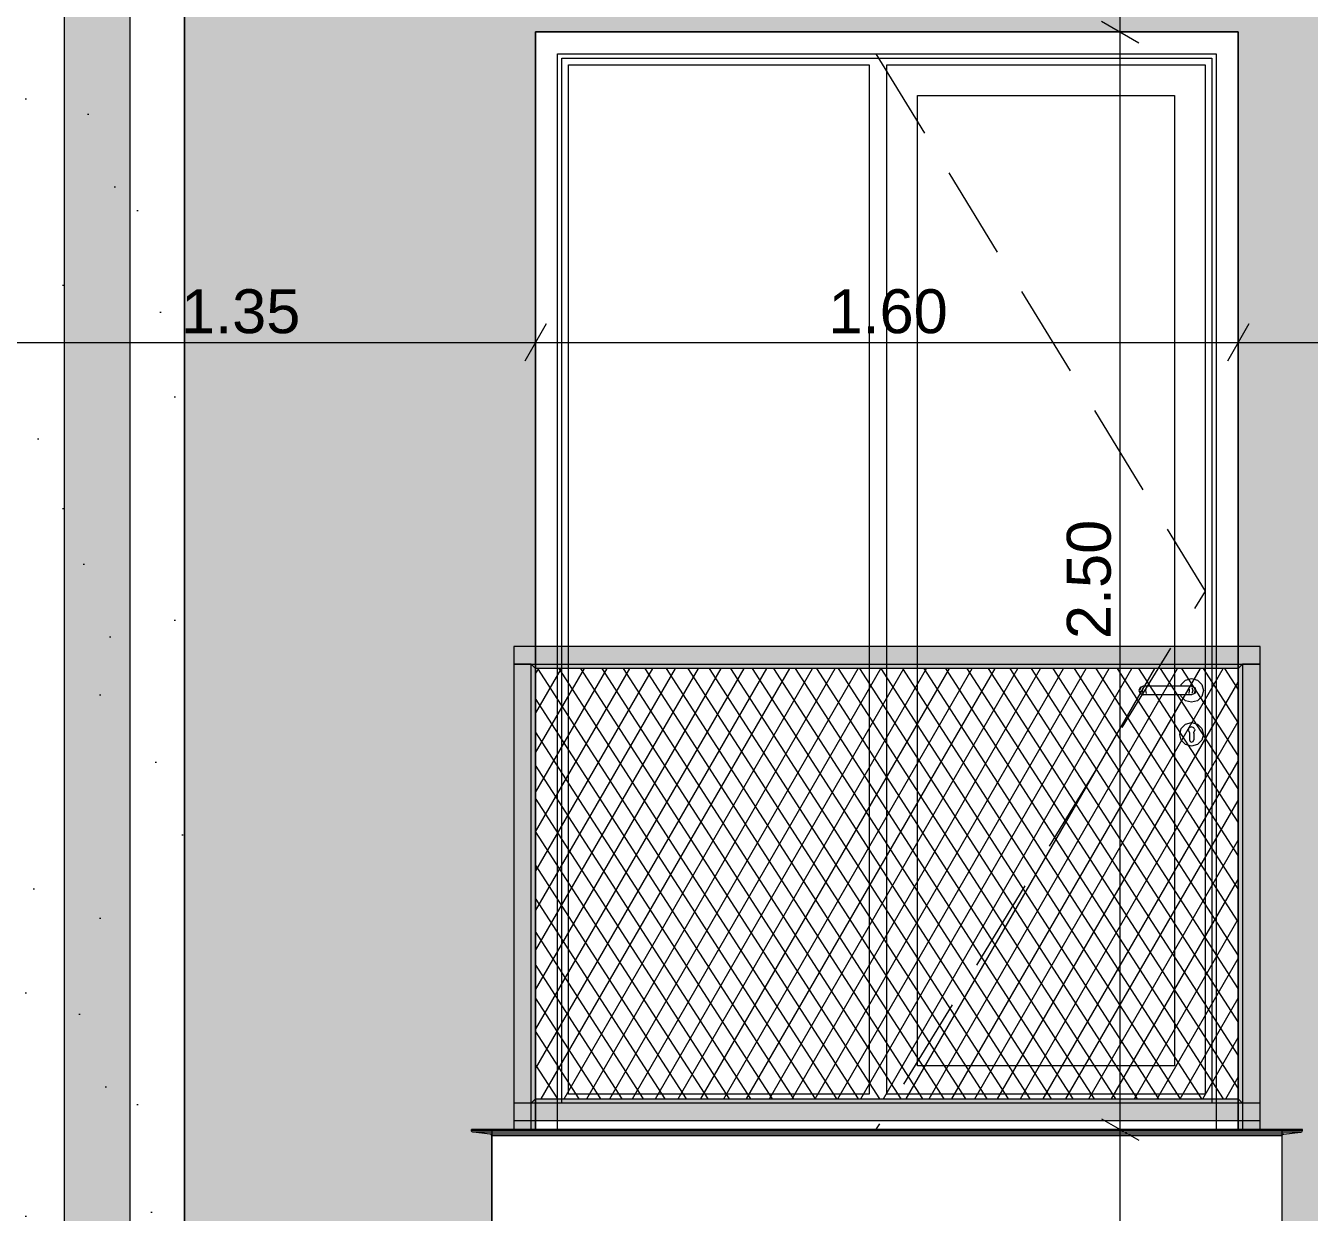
# Model space of a CAD drawing. Header units: millimetres. Extents: x 476571643 to 477489869, y 4620928210 to 4621294454.
# Drawn here: x 477422545 to 477425468, y 4620999841 to 4621002544 of the extents above; entities that cross this region are included whole.
import ezdxf

# ---------------------------------------------------------------- set-up
doc = ezdxf.new("R2010")
doc.units = ezdxf.units.MM
doc.header["$MEASUREMENT"] = 0
doc.linetypes.add('Hidden Line', pattern=[317.5, 211.666667, -105.833333])
for name, color, linetype, lineweight in [('2D Drafting - General_Pen_No__7_Pen_No__7', 7, 'Continuous', 0), ('New_2D Drafting - General_Pen_No__30_Pen_No__9_Pen_No__9_Pen_No__253', 252, 'Continuous', 0), ('New_2D Drafting - General_Pen_No__30_Pen_No__9_Pen_No__9_Pen_No__255', 255, 'Continuous', 0), ('New_2D Drafting - General_Pen_No__30_Pen_No__9_Pen_No__9_Pen_No__42', 250, 'Continuous', 0), ('New_2D Drafting - General_Pen_No__30_Pen_No__9_Pen_No__9_Pen_No__7', 7, 'Continuous', 0), ('New_2D Drafting - General_Pen_No__4', 7, 'Continuous', 0), ('New_2D Drafting - General_Pen_No__7', 7, 'Continuous', 0), ('New_Structural - Bearing_Pen_No__250', 7, 'Continuous', 0), ('Structural - Bearing_Pen_No__250', 7, 'Continuous', 0), ('zoma_Pen_No__142', 142, 'Continuous', 0)]:
    doc.layers.add(name, color=color, linetype=linetype, lineweight=lineweight)
doc.layers.add('zoma', color=7, linetype='Continuous')
doc.styles.add('GENERATED_STYLE_2', font='arial.ttf')
doc.dimstyles.new('GENERATED_STYLE__31', dxfattribs={"dimtxt": 100, "dimasz": 64.421331, "dimexe": 0.18, "dimexo": 3, "dimgap": 0.09, "dimtad": 1, "dimtih": 1, "dimtoh": 1, "dimlfac": 0.001, "dimzin": 0, "dimdsep": 46, "dimtxsty": 'GENERATED_STYLE_2', "dimblk": 'ARROWHEAD_2', "dimblk1": 'ARROWHEAD_2', "dimblk2": 'ARROWHEAD_2', "dimcen": 0.09, "dimclrd": 142, "dimclre": 142, "dimclrt": 142, "dimadec": 0, "dimazin": 0, "dimtfac": 1, "dimtdec": 4, "dimtmove": 0, "dimatfit": 3, "dimfxl": 1, "dimtolj": 1, "dimtzin": 0, "dimarcsym": 0})
doc.dimstyles.new('GENERATED_STYLE__32', dxfattribs={"dimtxt": 100, "dimasz": 64.421331, "dimexe": 0.18, "dimexo": 3, "dimgap": 0.09, "dimtad": 1, "dimlfac": 0.001, "dimzin": 0, "dimdsep": 46, "dimtxsty": 'GENERATED_STYLE_2', "dimblk": 'ARROWHEAD_2', "dimblk1": 'ARROWHEAD_2', "dimblk2": 'ARROWHEAD_2', "dimcen": 0.09, "dimclrd": 142, "dimclre": 142, "dimclrt": 142, "dimadec": 0, "dimazin": 0, "dimtfac": 1, "dimtdec": 4, "dimtmove": 0, "dimatfit": 3, "dimfxl": 1, "dimtolj": 1, "dimtzin": 0, "dimarcsym": 0})

# ---------------------------------------------------------------- blocks, each defined once
blk = doc.blocks.new('*D1738', base_point=(476844527.1, 4621385791))
at = {"layer": 'zoma_Pen_No__142', "color": 142, "linetype": 'Continuous', "lineweight": 0, "transparency": 16777216}
for p, q in [((477422381.2, 4621001864.9), (477422332.3, 4621001780.1)), ((477422356.7, 4621001758.9), (477422356.7, 4621001886.1)), ((477423730.4, 4621001864.9), (477423681.5, 4621001780.1)), ((477423705.9, 4621001758.9), (477423705.9, 4621001886.1)), ((477422356.7, 4621001822.5), (477423705.9, 4621001822.5))]:
    blk.add_line(p, q, dxfattribs=at)
at = {"layer": 'zoma_Pen_No__142', "color": 142, "lineweight": 0, "transparency": 16777216, "insert": (477422898.3, 4621001842.5), "char_height": 100, "attachment_point": 7, "style": 'GENERATED_STYLE_2'}
blk.add_mtext('\\A1;{\\pql;\\fArial CYR|b0|i0|c204|p34;1.35}', dxfattribs=at)
blk = doc.blocks.new('ARROWHEAD_2')
at = {"color": 0, "linetype": 'Continuous', "lineweight": 0}
for p, q in [((-0.378, -0.655), (0.378, 0.655)), ((0, 0), (-1, 0))]:
    blk.add_line(p, q, dxfattribs=at)
blk = doc.blocks.new('*D1739', base_point=(476844527.1, 4621385791))
at = {"layer": 'zoma_Pen_No__142', "color": 142, "linetype": 'Continuous', "lineweight": 0, "transparency": 16777216}
for p, q in [((477423730.4, 4621001864.9), (477423681.5, 4621001780.1)), ((477423705.9, 4621001758.9), (477423705.9, 4621001886.1)), ((477425330.4, 4621001864.9), (477425281.5, 4621001780.1)), ((477425305.9, 4621001758.9), (477425305.9, 4621001886.1)), ((477423705.9, 4621001822.5), (477425305.9, 4621001822.5))]:
    blk.add_line(p, q, dxfattribs=at)
at = {"layer": 'zoma_Pen_No__142', "color": 142, "lineweight": 0, "transparency": 16777216, "insert": (477424372.9, 4621001842.5), "char_height": 100, "attachment_point": 7, "style": 'GENERATED_STYLE_2'}
blk.add_mtext('\\A1;{\\pql;\\fArial CYR|b0|i0|c204|p34;1.60}', dxfattribs=at)
blk = doc.blocks.new('*D1740', base_point=(476844527.1, 4621385791))
at = {"layer": 'zoma_Pen_No__142', "color": 142, "linetype": 'Continuous', "lineweight": 0, "transparency": 16777216}
for p, q in [((477425330.4, 4621001864.9), (477425281.5, 4621001780.1)), ((477425305.9, 4621001758.9), (477425305.9, 4621001886.1)), ((477427028.8, 4621001864.9), (477426979.8, 4621001780.1)), ((477427004.3, 4621001758.9), (477427004.3, 4621001886.1)), ((477425305.9, 4621001822.5), (477427004.3, 4621001822.5))]:
    blk.add_line(p, q, dxfattribs=at)
at = {"layer": 'zoma_Pen_No__142', "color": 142, "lineweight": 0, "transparency": 16777216, "insert": (477426022.1, 4621001842.5), "char_height": 100, "attachment_point": 7, "style": 'GENERATED_STYLE_2'}
blk.add_mtext('\\A1;{\\pql;\\fArial CYR|b0|i0|c204|p34;1.70}', dxfattribs=at)
blk = doc.blocks.new('*D1764', base_point=(476844527.1, 4621385791))
at = {"layer": 'zoma_Pen_No__142', "color": 142, "linetype": 'Continuous', "lineweight": 0, "transparency": 16777216}
for p, q in [((477422356.7, 4621008955.3), (477422356.7, 4621009082.5)), ((477423705.9, 4621008955.3), (477423705.9, 4621009082.5)), ((477422381.2, 4621009061.3), (477422332.3, 4621008976.5)), ((477423730.4, 4621009061.3), (477423681.5, 4621008976.5)), ((477422356.7, 4621009018.9), (477423705.9, 4621009018.9))]:
    blk.add_line(p, q, dxfattribs=at)
at = {"layer": 'zoma_Pen_No__142', "color": 142, "lineweight": 0, "transparency": 16777216, "insert": (477422898.3, 4621009038.9), "char_height": 100, "attachment_point": 7, "style": 'GENERATED_STYLE_2'}
blk.add_mtext('\\A1;{\\pql;\\fArial CYR|b0|i0|c204|p34;1.35}', dxfattribs=at)
blk = doc.blocks.new('*D1765', base_point=(476844527.1, 4621385791))
at = {"layer": 'zoma_Pen_No__142', "color": 142, "linetype": 'Continuous', "lineweight": 0, "transparency": 16777216}
for p, q in [((477423705.9, 4621008955.3), (477423705.9, 4621009082.5)), ((477425305.9, 4621008955.3), (477425305.9, 4621009082.5)), ((477423730.4, 4621009061.3), (477423681.5, 4621008976.5)), ((477425330.4, 4621009061.3), (477425281.5, 4621008976.5)), ((477423705.9, 4621009018.9), (477425305.9, 4621009018.9))]:
    blk.add_line(p, q, dxfattribs=at)
at = {"layer": 'zoma_Pen_No__142', "color": 142, "lineweight": 0, "transparency": 16777216, "insert": (477424372.9, 4621009038.9), "char_height": 100, "attachment_point": 7, "style": 'GENERATED_STYLE_2'}
blk.add_mtext('\\A1;{\\pql;\\fArial CYR|b0|i0|c204|p34;1.60}', dxfattribs=at)
blk = doc.blocks.new('*D1766', base_point=(476844527.1, 4621385791))
at = {"layer": 'zoma_Pen_No__142', "color": 142, "linetype": 'Continuous', "lineweight": 0, "transparency": 16777216}
for p, q in [((477425305.9, 4621008955.3), (477425305.9, 4621009082.5)), ((477427004.3, 4621008955.3), (477427004.3, 4621009082.5)), ((477425330.4, 4621009061.3), (477425281.5, 4621008976.5)), ((477427028.8, 4621009061.3), (477426979.8, 4621008976.5)), ((477425305.9, 4621009018.9), (477427004.3, 4621009018.9))]:
    blk.add_line(p, q, dxfattribs=at)
at = {"layer": 'zoma_Pen_No__142', "color": 142, "lineweight": 0, "transparency": 16777216, "insert": (477426022.1, 4621009038.9), "char_height": 100, "attachment_point": 7, "style": 'GENERATED_STYLE_2'}
blk.add_mtext('\\A1;{\\pql;\\fArial CYR|b0|i0|c204|p34;1.70}', dxfattribs=at)
blk = doc.blocks.new('*D2077', base_point=(476844527.1, 4621385791))
at = {"layer": 'zoma_Pen_No__142', "color": 142, "linetype": 'Continuous', "lineweight": 0, "transparency": 16777216}
for p, q in [((477424994.9, 4621000054.5), (477425079.7, 4621000005.6)), ((477425100.9, 4621000030), (477424973.7, 4621000030)), ((477425037.3, 4620999330), (477425037.3, 4621000030)), ((477424994.9, 4620999354.5), (477425079.7, 4620999305.6)), ((477425100.9, 4620999330), (477424973.7, 4620999330))]:
    blk.add_line(p, q, dxfattribs=at)
at = {"layer": 'zoma_Pen_No__142', "color": 142, "lineweight": 0, "transparency": 16777216, "insert": (477425017.3, 4620999547), "char_height": 100, "attachment_point": 7, "rotation": 90, "style": 'GENERATED_STYLE_2'}
blk.add_mtext('\\A1;{\\pql;\\fArial CYR|b0|i0|c204|p34;0.70}', dxfattribs=at)
blk = doc.blocks.new('*D2078', base_point=(476844527.1, 4621385791))
at = {"layer": 'zoma_Pen_No__142', "color": 142, "linetype": 'Continuous', "lineweight": 0, "transparency": 16777216}
for p, q in [((477424994.9, 4621002554.5), (477425079.7, 4621002505.6)), ((477425100.9, 4621002530), (477424973.7, 4621002530)), ((477425037.3, 4621000030), (477425037.3, 4621002530)), ((477424994.9, 4621000054.5), (477425079.7, 4621000005.6)), ((477425100.9, 4621000030), (477424973.7, 4621000030))]:
    blk.add_line(p, q, dxfattribs=at)
at = {"layer": 'zoma_Pen_No__142', "color": 142, "lineweight": 0, "transparency": 16777216, "insert": (477425017.3, 4621001147), "char_height": 100, "attachment_point": 7, "rotation": 90, "style": 'GENERATED_STYLE_2'}
blk.add_mtext('\\A1;{\\pql;\\fArial CYR|b0|i0|c204|p34;2.50}', dxfattribs=at)
blk = doc.blocks.new('*D2079', base_point=(476844527.1, 4621385791))
at = {"layer": 'zoma_Pen_No__142', "color": 142, "linetype": 'Continuous', "lineweight": 0, "transparency": 16777216}
for p, q in [((477424994.9, 4621003254.5), (477425079.7, 4621003205.6)), ((477425100.9, 4621003230), (477424973.7, 4621003230)), ((477425037.3, 4621002530), (477425037.3, 4621003230)), ((477424994.9, 4621002554.5), (477425079.7, 4621002505.6)), ((477425100.9, 4621002530), (477424973.7, 4621002530))]:
    blk.add_line(p, q, dxfattribs=at)
at = {"layer": 'zoma_Pen_No__142', "color": 142, "lineweight": 0, "transparency": 16777216, "insert": (477425017.3, 4621002747), "char_height": 100, "attachment_point": 7, "rotation": 90, "style": 'GENERATED_STYLE_2'}
blk.add_mtext('\\A1;{\\pql;\\fArial CYR|b0|i0|c204|p34;0.70}', dxfattribs=at)

msp = doc.modelspace()

# ---------------------------------------------------------------- hatches: boundary and pattern name
at = {"layer": 'New_2D Drafting - General_Pen_No__30_Pen_No__9_Pen_No__9_Pen_No__253', "linetype": 'Continuous', "lineweight": 0}
h = msp.add_hatch(dxfattribs=at)
h.set_pattern_fill('BRICK___RUNNING_BOND', color=252, style=0, pattern_type=2)
h.set_pattern_definition([(0, (476844527.15, 4621385791.044), (0, 66.64), []), (90, (476844527.15, 4621385791.04), (-244.8, 0), [66.64, -66.64]), (90, (476844649.55, 4621385857.68), (-244.8, 0), [66.64, -66.64])])
h.paths.add_polyline_path([(477429876.084, 4621010029.584), (477422906.129, 4621010029.584), (477422906.129, 4620999330.04), (477423155.516, 4620999330.04), (477424755.516, 4620999330.04), (477426305.732, 4620999330.04), (477426305.732, 4621008930.008), (477426305.732, 4621009630.003), (477429405.604, 4621009630.003), (477429876.073, 4621009630.003)])
h.paths.add_polyline_path([(477423606.054, 4621000030.046), (477423606.054, 4620999750.046), (477425406.054, 4620999750.046), (477425406.054, 4621000030.046), (477425305.948, 4621000030.046), (477425305.948, 4621002530.046), (477423705.948, 4621002530.046), (477423705.948, 4621000030.046)], flags=0)
h.paths.add_polyline_path([(477423606.067, 4621003230.046), (477423606.067, 4621002950.046), (477425406.067, 4621002950.046), (477425406.067, 4621003230.046), (477425305.948, 4621003230.046), (477425305.948, 4621005730.046), (477423705.948, 4621005730.046), (477423705.948, 4621003230.046)], flags=0)
h.paths.add_polyline_path([(477425406.067, 4621006150.046), (477425406.067, 4621006430.046), (477425305.948, 4621006430.046), (477425305.948, 4621008930.046), (477423705.948, 4621008930.046), (477423705.948, 4621006430.046), (477423606.067, 4621006430.046), (477423606.067, 4621006150.046)], flags=0)
at = {"layer": 'New_2D Drafting - General_Pen_No__30_Pen_No__9_Pen_No__9_Pen_No__255', "linetype": 'Continuous', "lineweight": 0}
for points in [[(477422782.313, 4620996830.006), (477422782.313, 4621009330.031), (477422632.313, 4621009330.031), (477422632.313, 4620996830.006)], [(477423656.054, 4621001130.042), (477423656.054, 4621001090.042), (477425356.054, 4621001090.042), (477425356.054, 4621001130.042)], [(477423656.054, 4621000030.04), (477423696.06, 4621000030.04), (477423696.06, 4621001090.042), (477423656.054, 4621001090.042)], [(477423706.06, 4621000100.04), (477423696.06, 4621000090.04), (477423696.06, 4621001090.042), (477423706.06, 4621001080.042)], [(477423706.06, 4621001080.042), (477423696.06, 4621001090.042), (477425316.047, 4621001090.042), (477425306.047, 4621001080.042)], [(477425316.047, 4621000090.04), (477425306.047, 4621000100.04), (477425306.047, 4621001080.042), (477425316.047, 4621001090.042)], [(477425316.047, 4621000030.04), (477425356.054, 4621000030.04), (477425356.054, 4621001090.042), (477425316.047, 4621001090.042)], [(477423656.054, 4621000090.04), (477423656.054, 4621000050.04), (477425356.054, 4621000050.04), (477425356.054, 4621000090.04)], [(477423696.06, 4621000090.04), (477423706.06, 4621000100.04), (477425306.047, 4621000100.04), (477425316.047, 4621000090.04)]]:
    msp.add_hatch(color=255, dxfattribs=at).paths.add_polyline_path(points)
at = {"layer": 'New_2D Drafting - General_Pen_No__30_Pen_No__9_Pen_No__9_Pen_No__42', "linetype": 'Continuous', "lineweight": 0, "true_color": 0xc7c8ca}
h = msp.add_hatch(dxfattribs=at)
h.set_pattern_fill('CUT_STONE', color=9, style=0, pattern_type=2)
h.set_pattern_definition([(45, (476844527.15, 4621386591.04), (-254.55844, 254.55844), [0, -240, 0, -360]), (110, (476845327.15, 4621386591.04), (338.28934, 123.12725), [0, -176, 0, -304])])
h.paths.add_polyline_path([(477415606.129, 4620996830.041), (477416007.111, 4620996830.041), (477416007.111, 4620999329.991), (477417656.843, 4620999329.991), (477417656.843, 4620996830.041), (477420857.281, 4620996830.041), (477420857.281, 4620999329.991), (477422357.281, 4620999329.991), (477422357.281, 4620996830.041), (477422906.13, 4620996830.041), (477422906.13, 4621010029.584), (477415606.129, 4621010029.584)])
h.paths.add_polyline_path([(477416155.525, 4621005729.935), (477417655.525, 4621005729.935), (477417655.525, 4621003229.935), (477416155.525, 4621003229.935)], flags=0)
h.paths.add_polyline_path([(477416155.525, 4621000029.935), (477416155.525, 4621002529.935), (477417655.525, 4621002529.935), (477417655.525, 4621000029.935)], flags=0)
h.paths.add_polyline_path([(477416155.525, 4621006429.935), (477416155.525, 4621008929.935), (477417655.525, 4621008929.935), (477417655.525, 4621006429.935)], flags=0)
h.paths.add_polyline_path([(477420856.734, 4621003229.935), (477420856.734, 4621005729.935), (477422356.734, 4621005729.935), (477422356.734, 4621003229.935)], flags=0)
h.paths.add_polyline_path([(477420856.734, 4621008929.935), (477420856.734, 4621006429.935), (477422356.734, 4621006429.935), (477422356.734, 4621008929.935)], flags=0)
h.paths.add_polyline_path([(477420856.734, 4621000029.935), (477422356.734, 4621000029.935), (477422356.734, 4621002529.935), (477420856.734, 4621002529.935)], flags=0)
at = {"layer": 'New_2D Drafting - General_Pen_No__7', "linetype": 'Continuous', "lineweight": 0}
h = msp.add_hatch(dxfattribs=at)
h.set_pattern_fill('BATT_INSULATION', style=0, pattern_type=2)
h.set_pattern_definition([(60, (476844527.15, 4621385791.044), (-38.9711432, 22.5), []), (122.8330945, (476844527.15, 4621385791.044), (36.8060797, 18.75), [])])
h.paths.add_polyline_path([(477425306.047, 4621001080.042), (477423706.06, 4621001080.042), (477423706.06, 4621000100.04), (477425306.047, 4621000100.04)])

# ---------------------------------------------------------------- linework, layer by layer
at = {"layer": '2D Drafting - General_Pen_No__7_Pen_No__7', "color": 7, "linetype": 'Continuous', "lineweight": 0, "flags": 128}
for points in [[(477425301.823, 4621000030.04), (477423705.939, 4621000030.046), (477423705.948, 4621002530.046), (477425305.948, 4621002530.04)], [(477425305.948, 4621002530.04), (477425305.939, 4621000030.04), (477425301.823, 4621000030.04)]]:
    msp.add_lwpolyline(points, dxfattribs=at)
for points in [[(477423755.948, 4621002480.045), (477425255.948, 4621002480.039), (477425255.939, 4621000030.041), (477423755.939, 4621000030.047)], [(477423765.948, 4621002470.045), (477425245.948, 4621002470.039), (477425245.94, 4621000090.042), (477423765.94, 4621000090.047)], [(477423780.948, 4621002455.044), (477424465.948, 4621002455.042), (477424465.94, 4621000110.045), (477423780.94, 4621000110.047)], [(477424505.944, 4621002455.042), (477425230.948, 4621002455.04), (477425230.94, 4621000110.042), (477424505.94, 4621000110.044)], [(477424575.947, 4621002385.042), (477425160.947, 4621002385.04), (477425160.94, 4621000175.042), (477424575.94, 4621000175.044)]]:
    msp.add_lwpolyline(points, close=True, dxfattribs=at)
at = {"layer": '2D Drafting - General_Pen_No__7_Pen_No__7', "color": 7, "linetype": 'Hidden Line', "lineweight": 0, "flags": 128}
msp.add_lwpolyline([(477424480.948, 4621002480.042), (477425230.944, 4621001255.917), (477424481.716, 4621000031.327)], dxfattribs=at)
at = {"layer": 'New_2D Drafting - General_Pen_No__30_Pen_No__9_Pen_No__9_Pen_No__7', "color": 7, "linetype": 'Continuous', "lineweight": 0, "flags": 128}
for points in [[(477415606.129, 4620996830.041), (477416007.111, 4620996830.041), (477416007.111, 4620999329.991), (477417656.843, 4620999329.991), (477417656.843, 4620996830.041), (477420857.281, 4620996830.041), (477420857.281, 4620999329.991), (477422357.281, 4620999329.991), (477422357.281, 4620996830.041), (477422906.13, 4620996830.041), (477422906.13, 4621010029.584), (477415606.129, 4621010029.584)], [(477429876.084, 4621010029.584), (477422906.129, 4621010029.584), (477422906.129, 4620999330.04), (477423155.516, 4620999330.04), (477424755.516, 4620999330.04), (477426305.732, 4620999330.04), (477426305.732, 4621008930.008), (477426305.732, 4621009630.003), (477429405.604, 4621009630.003), (477429876.073, 4621009630.003)], [(477422782.313, 4620996830.006), (477422782.313, 4621009330.031), (477422632.313, 4621009330.031), (477422632.313, 4620996830.006)], [(477423606.054, 4621000030.046), (477423606.054, 4620999750.046), (477425406.054, 4620999750.046), (477425406.054, 4621000030.046), (477425305.948, 4621000030.046), (477425305.948, 4621002530.046), (477423705.948, 4621002530.046), (477423705.948, 4621000030.046)], [(477423656.054, 4621001130.042), (477423656.054, 4621001090.042), (477425356.054, 4621001090.042), (477425356.054, 4621001130.042)], [(477423656.054, 4621000030.04), (477423696.06, 4621000030.04), (477423696.06, 4621001090.042), (477423656.054, 4621001090.042)], [(477423706.06, 4621000100.04), (477423696.06, 4621000090.04), (477423696.06, 4621001090.042), (477423706.06, 4621001080.042)], [(477423706.06, 4621001080.042), (477423696.06, 4621001090.042), (477425316.047, 4621001090.042), (477425306.047, 4621001080.042)], [(477425316.047, 4621000090.04), (477425306.047, 4621000100.04), (477425306.047, 4621001080.042), (477425316.047, 4621001090.042)], [(477425316.047, 4621000030.04), (477425356.054, 4621000030.04), (477425356.054, 4621001090.042), (477425316.047, 4621001090.042)], [(477423656.054, 4621000090.04), (477423656.054, 4621000050.04), (477425356.054, 4621000050.04), (477425356.054, 4621000090.04)], [(477423696.06, 4621000090.04), (477423706.06, 4621000100.04), (477425306.047, 4621000100.04), (477425316.047, 4621000090.04)]]:
    msp.add_lwpolyline(points, close=True, dxfattribs=at)
at = {"layer": 'New_2D Drafting - General_Pen_No__4', "color": 7, "linetype": 'Continuous', "lineweight": 0, "flags": 128}
msp.add_lwpolyline([(477425306.047, 4621001080.042), (477423706.06, 4621001080.042), (477423706.06, 4621000100.04), (477425306.047, 4621000100.04)], close=True, dxfattribs=at)
at = {"layer": 'New_Structural - Bearing_Pen_No__250', "color": 7, "linetype": 'Continuous', "lineweight": 0}
for p, q in [((477425175.732, 4621001040.041), (477425176.67, 4621001043.541)), ((477425176.67, 4621001043.541), (477425186.553, 4621001053.423)), ((477425186.553, 4621001053.423), (477425200.053, 4621001057.041)), ((477425200.053, 4621001057.041), (477425213.553, 4621001053.423)), ((477425213.553, 4621001053.423), (477425223.435, 4621001043.541)), ((477425223.435, 4621001043.541), (477425227.052, 4621001030.041)), ((477425082.981, 4621001037.112), (477425080.052, 4621001030.041)), ((477425080.052, 4621001030.041), (477425082.981, 4621001022.97)), ((477425084.534, 4621001037.112), (477425081.775, 4621001030.041)), ((477425081.775, 4621001030.041), (477425084.533, 4621001022.97)), ((477425090.053, 4621001040.041), (477425082.981, 4621001037.112)), ((477425082.981, 4621001022.97), (477425090.052, 4621001020.041)), ((477425089.348, 4621001037.112), (477425087.236, 4621001030.041)), ((477425087.236, 4621001030.041), (477425089.348, 4621001022.97)), ((477425091.194, 4621001020.041), (477425090.052, 4621001020.041)), ((477425091.194, 4621001040.041), (477425090.053, 4621001040.041)), ((477425094.446, 4621001040.041), (477425091.194, 4621001040.041)), ((477425094.446, 4621001020.041), (477425091.194, 4621001020.041)), ((477425099.312, 4621001040.041), (477425094.446, 4621001040.041)), ((477425099.312, 4621001020.041), (477425094.446, 4621001020.041)), ((477425096.553, 4621001037.112), (477425095.41, 4621001030.041)), ((477425095.41, 4621001030.041), (477425096.553, 4621001022.97)), ((477425105.053, 4621001040.041), (477425099.312, 4621001040.041)), ((477425105.052, 4621001020.041), (477425099.312, 4621001020.041)), ((477425185.052, 4621001020.041), (477425105.052, 4621001020.041)), ((477425185.053, 4621001040.041), (477425105.053, 4621001040.041)), ((477425176.67, 4621001016.541), (477425175.732, 4621001020.041)), ((477425186.552, 4621001006.658), (477425176.67, 4621001016.541)), ((477425190.793, 4621001020.041), (477425185.052, 4621001020.041)), ((477425190.793, 4621001040.041), (477425185.053, 4621001040.041)), ((477425195.659, 4621001040.041), (477425190.793, 4621001040.041)), ((477425195.659, 4621001020.041), (477425190.793, 4621001020.041)), ((477425193.552, 4621001037.112), (477425194.695, 4621001030.041)), ((477425194.695, 4621001030.041), (477425193.552, 4621001022.97)), ((477425198.911, 4621001040.041), (477425195.659, 4621001040.041)), ((477425198.911, 4621001020.041), (477425195.659, 4621001020.041)), ((477425200.053, 4621001040.041), (477425198.911, 4621001040.041)), ((477425200.052, 4621001020.041), (477425198.911, 4621001020.041)), ((477425207.124, 4621001022.97), (477425200.052, 4621001020.041)), ((477425200.053, 4621001040.041), (477425207.124, 4621001037.112)), ((477425200.757, 4621001037.112), (477425202.869, 4621001030.041)), ((477425202.869, 4621001030.041), (477425200.757, 4621001022.97)), ((477425208.33, 4621001030.041), (477425205.571, 4621001022.97)), ((477425205.572, 4621001037.112), (477425208.33, 4621001030.041)), ((477425207.124, 4621001037.112), (477425210.052, 4621001030.041)), ((477425210.052, 4621001030.041), (477425207.124, 4621001022.97)), ((477425223.435, 4621001016.541), (477425213.552, 4621001006.658)), ((477425227.052, 4621001030.041), (477425223.435, 4621001016.541)), ((477425200.052, 4621001003.041), (477425186.552, 4621001006.658)), ((477425213.552, 4621001006.658), (477425200.052, 4621001003.041)), ((477425176.67, 4621000943.541), (477425186.552, 4621000953.423)), ((477425186.552, 4621000953.423), (477425200.052, 4621000957.041)), ((477425200.052, 4621000957.041), (477425213.552, 4621000953.423)), ((477425213.552, 4621000953.423), (477425223.435, 4621000943.541)), ((477425173.052, 4621000930.041), (477425176.67, 4621000943.541)), ((477425176.669, 4621000916.541), (477425173.052, 4621000930.041)), ((477425193.332, 4621000941.68), (477425192.584, 4621000939.733)), ((477425192.584, 4621000939.733), (477425195.052, 4621000934.441)), ((477425193.332, 4621000941.68), (477425194.677, 4621000945.184)), ((477425200.052, 4621000947.466), (477425194.677, 4621000945.184)), ((477425195.052, 4621000934.441), (477425195.052, 4621000932.927)), ((477425195.052, 4621000932.927), (477425195.052, 4621000930.041)), ((477425195.052, 4621000930.041), (477425195.052, 4621000927.154)), ((477425195.052, 4621000927.154), (477425195.052, 4621000921.38)), ((477425205.427, 4621000945.184), (477425200.052, 4621000947.466)), ((477425205.052, 4621000934.441), (477425207.52, 4621000939.733)), ((477425205.052, 4621000932.927), (477425205.052, 4621000934.441)), ((477425205.052, 4621000932.927), (477425205.052, 4621000930.041)), ((477425205.052, 4621000930.041), (477425205.052, 4621000927.154)), ((477425205.052, 4621000927.154), (477425205.052, 4621000921.38)), ((477425206.772, 4621000941.68), (477425205.427, 4621000945.184)), ((477425206.772, 4621000941.68), (477425207.52, 4621000939.733)), ((477425223.435, 4621000943.541), (477425227.052, 4621000930.041)), ((477425227.052, 4621000930.041), (477425223.435, 4621000916.541)), ((477425186.552, 4621000906.658), (477425176.669, 4621000916.541)), ((477425200.052, 4621000903.041), (477425186.552, 4621000906.658)), ((477425195.052, 4621000921.38), (477425195.052, 4621000917.541)), ((477425195.052, 4621000917.541), (477425196.517, 4621000914.005)), ((477425196.517, 4621000914.005), (477425200.052, 4621000912.541)), ((477425200.052, 4621000912.541), (477425203.588, 4621000914.005)), ((477425213.552, 4621000906.658), (477425200.052, 4621000903.041)), ((477425203.588, 4621000914.005), (477425205.052, 4621000917.541)), ((477425205.052, 4621000921.38), (477425205.052, 4621000917.541)), ((477425223.435, 4621000916.541), (477425213.552, 4621000906.658))]:
    msp.add_line(p, q, dxfattribs=at)
at = {"layer": 'Structural - Bearing_Pen_No__250', "color": 7, "linetype": 'Continuous', "lineweight": 0}
for p, q in [((477423559.728, 4621000027.545), (477423559.728, 4621000030.04)), ((477425452.38, 4621000030.04), (477423559.728, 4621000030.04)), ((477423560.127, 4621000026.014), (477423559.728, 4621000027.545)), ((477425452.38, 4621000027.545), (477423559.728, 4621000027.545)), ((477423561.265, 4621000024.717), (477423560.127, 4621000026.014)), ((477423562.968, 4621000023.85), (477423561.265, 4621000024.717)), ((477423564.19, 4621000023.59), (477423562.968, 4621000023.85)), ((477423601.591, 4621000019.6), (477423564.19, 4621000023.59)), ((477425447.917, 4621000023.59), (477423564.19, 4621000023.59)), ((477423602.813, 4621000019.341), (477423601.591, 4621000019.6)), ((477425410.516, 4621000019.6), (477423601.591, 4621000019.6)), ((477423604.516, 4621000018.474), (477423602.813, 4621000019.341)), ((477423605.654, 4621000017.176), (477423604.516, 4621000018.474)), ((477423606.054, 4621000015.645), (477423605.654, 4621000017.176)), ((477425406.054, 4621000015.645), (477425406.453, 4621000017.176)), ((477425406.453, 4621000017.176), (477425407.591, 4621000018.474)), ((477425407.591, 4621000018.474), (477425409.294, 4621000019.341)), ((477425409.294, 4621000019.341), (477425410.516, 4621000019.6)), ((477425410.516, 4621000019.6), (477425447.917, 4621000023.59)), ((477425447.917, 4621000023.59), (477425449.139, 4621000023.85)), ((477425449.139, 4621000023.85), (477425450.842, 4621000024.717)), ((477425450.842, 4621000024.717), (477425451.98, 4621000026.014)), ((477425451.98, 4621000026.014), (477425452.38, 4621000027.545)), ((477425452.38, 4621000027.545), (477425452.38, 4621000030.04)), ((477425406.054, 4621000015.645), (477423606.054, 4621000015.645)), ((477423606.054, 4620999764.435), (477423606.054, 4621000015.645)), ((477425406.054, 4620999764.435), (477425406.054, 4621000015.645))]:
    msp.add_line(p, q, dxfattribs=at)

# ---------------------------------------------------------------- dimensions: what is measured, and where the dimension line sits
at = {"layer": 'zoma', "color": 142, "linetype": 'Continuous', "lineweight": 0}
for base, p1, p2, picture, middle in [((477423705.948, 4621009018.907), (477422356.734, 4621002529.935), (477423705.948, 4621002530.046), '*D1764', (477423028.195, 4621009088.907)), ((477425305.948, 4621009018.907), (477423705.948, 4621002530.046), (477425305.948, 4621002530.04), '*D1765', (477424502.801, 4621009088.907)), ((477427004.291, 4621009018.907), (477425305.948, 4621002530.04), (477427004.291, 4621002530.04), '*D1766', (477426151.973, 4621009088.907)), ((477423705.948, 4621001822.513), (477422356.734, 4621002529.935), (477423705.948, 4621002530.046), '*D1738', (477423028.195, 4621001892.513)), ((477425305.948, 4621001822.513), (477423705.948, 4621002530.046), (477425305.948, 4621002530.04), '*D1739', (477424502.801, 4621001892.513)), ((477427004.291, 4621001822.513), (477425305.948, 4621002530.04), (477427004.291, 4621002530.04), '*D1740', (477426151.973, 4621001892.513))]:
    dim = msp.add_linear_dim(base=base, p1=p1, p2=p2, dimstyle='GENERATED_STYLE__31', dxfattribs=at)
    dim.commit()
    dim.dimension.update_dxf_attribs({"geometry": picture, "text_midpoint": middle, "dimtype": 160})
for base, p1, p2, picture, middle in [((477425037.308, 4621003230.04), (477411507.968, 4621002530.04), (477411507.96, 4621003230.04), '*D2079', (477424967.308, 4621002876.894)), ((477425037.308, 4621002530.04), (477411507.96, 4621000030.04), (477411507.968, 4621002530.04), '*D2078', (477424967.308, 4621001276.894)), ((477425037.308, 4621000030.04), (477411046.235, 4620999330.028), (477411507.96, 4621000030.04), '*D2077', (477424967.308, 4620999676.888))]:
    dim = msp.add_linear_dim(base=base, p1=p1, p2=p2, angle=90, dimstyle='GENERATED_STYLE__32', dxfattribs=at)
    dim.commit()
    dim.dimension.update_dxf_attribs({"geometry": picture, "text_midpoint": middle, "dimtype": 160, "text_rotation": 90})

doc.saveas('drawing.dxf')
